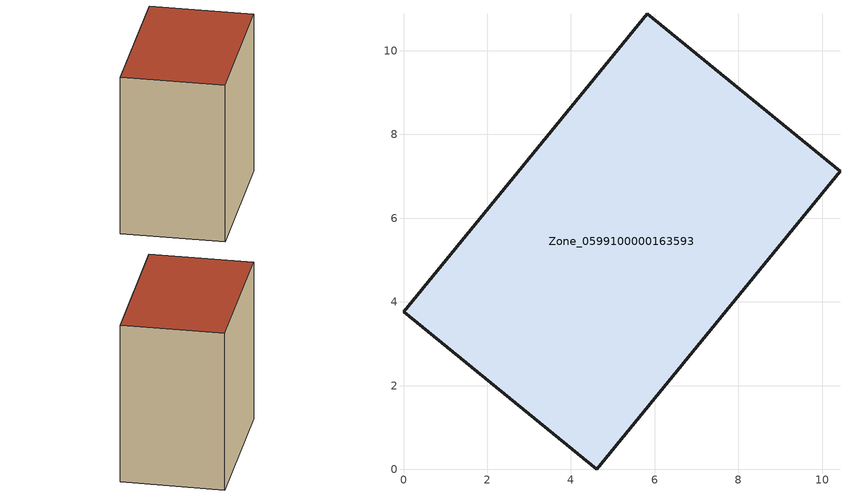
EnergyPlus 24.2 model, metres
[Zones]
Zone_0599100000163593
 floor ground (C_G): 10.43,7.13 4.61,0 0,3.77 5.83,10.89 z0
 wall outside (C_F): 4.61,0 10.43,7.13 5.83,10.89 0,3.77 4.61,0 z0:9.73
 roof outside (C_R): 5.83,10.89 0,3.77 4.61,0 10.43,7.13 z9.73
[BUILDING]
Pand.0599100000163593: North Axis=0; Terrain=City; Loads Convergence Tolerance Value=0.04; Temperature Convergence Tolerance Value=0.4; Solar Distribution=FullExterior; Maximum Number of Warmup Days=25; Minimum Number of Warmup Days=1
[Site:Location]
Rotterdam.The.Hague.AP_ZH_NLD Design_Conditions: Latitude=51.96; Longitude=4.45; Time Zone=1; Elevation=-4.5
[SITE:GROUNDTEMPERATURE:BUILDINGSURFACE]
18, 18, 18, 18, 18, 18, 18, 18, 18, 18, 18, 18
[MATERIAL] Thermal Absorptance=0.9; Solar Absorptance=0.7; Visible Absorptance=0.7
Name | Roughness | Thickness | Conductivity | Density | Specific Heat
G.TI.1946-1964 | MediumSmooth | 0.15 | 1 | 540 | 1210
F.TI.1946-1964 | Rough | 0.3 | 0.857143 | 1920 | 840
R.TI.1946-1964 | MediumRough | 0.2 | 0.277778 | 1500 | 1000
[CONSTRUCTION]
C_G: G.TI.1946-1964
C_F: F.TI.1946-1964
C_R: R.TI.1946-1964
[ZONE]
Zone_0599100000163593: Type=1; Multiplier=1; Ceiling Height=Autocalculate; Volume=Autocalculate; Floor Area=autocalculate; Part of Total Floor Area=Yes
[ZONEINFILTRATION:DESIGNFLOWRATE]
Infil_Zone_0599100000163593: Zone or ZoneList or Space or SpaceList=Zone_0599100000163593; Schedule=AlwaysOn; Design Flow Rate Calculation Method=Flow/Area; Flow Rate per Floor Area=0.003; Constant Term Coefficient=1; Temperature Term Coefficient=0; Velocity Term Coefficient=0; Velocity Squared Term Coefficient=0
[HVACTEMPLATE:ZONE:IDEALLOADSAIRSYSTEM]
Zone_0599100000163593: Maximum Heating Supply Air Temperature=50; Minimum Cooling Supply Air Temperature=13; Maximum Heating Supply Air Humidity Ratio=0.0156; Minimum Cooling Supply Air Humidity Ratio=0.0077; Heating Limit=NoLimit; Cooling Limit=NoLimit; Dehumidification Control Type=ConstantSensibleHeatRatio; Cooling Sensible Heat Ratio=0.7; Dehumidification Setpoint=60; Humidification Control Type=None; Humidification Setpoint=30; Outdoor Air Method=None; Outdoor Air Flow Rate per Person=0.00944; Outdoor Air Flow Rate per Zone Floor Area=0; Outdoor Air Flow Rate per Zone=0; Demand Controlled Ventilation Type=None; Outdoor Air Economizer Type=NoEconomizer; Heat Recovery Type=None; Sensible Heat Recovery Effectiveness=0.7; Latent Heat Recovery Effectiveness=0.65
[ZONECONTROL:THERMOSTAT]
ThermostatControl_Zone_0599100000163593: Zone or ZoneList=Zone_0599100000163593; Control Type Schedule=DualSetpointControlType; Control 1=Thermostat_Zone_0599100000163593; Temperature Difference Between Cutout And Setpoint=0
[THERMOSTATSETPOINT:DUALSETPOINT]
Thermostat_Zone_0599100000163593: Heating Setpoint Temperature Schedule=HeatingSetpoint_Zone_0599100000163593; Cooling Setpoint Temperature Schedule=CoolingSetpoint_Zone_0599100000163593
[SCHEDULE:COMPACT]
HeatingSetpoint_Zone_0599100000163593: Through: 12/31, For: AllDays, Until: 24:00, 21
CoolingSetpoint_Zone_0599100000163593: Through: 12/31, For: AllDays, Until: 24:00, 24
DualSetpointControlType: Through: 12/31, For: AllDays, Until: 24:00, 4
AlwaysOn: Through: 12/31, For: AllDays, Until: 24:00, 1
